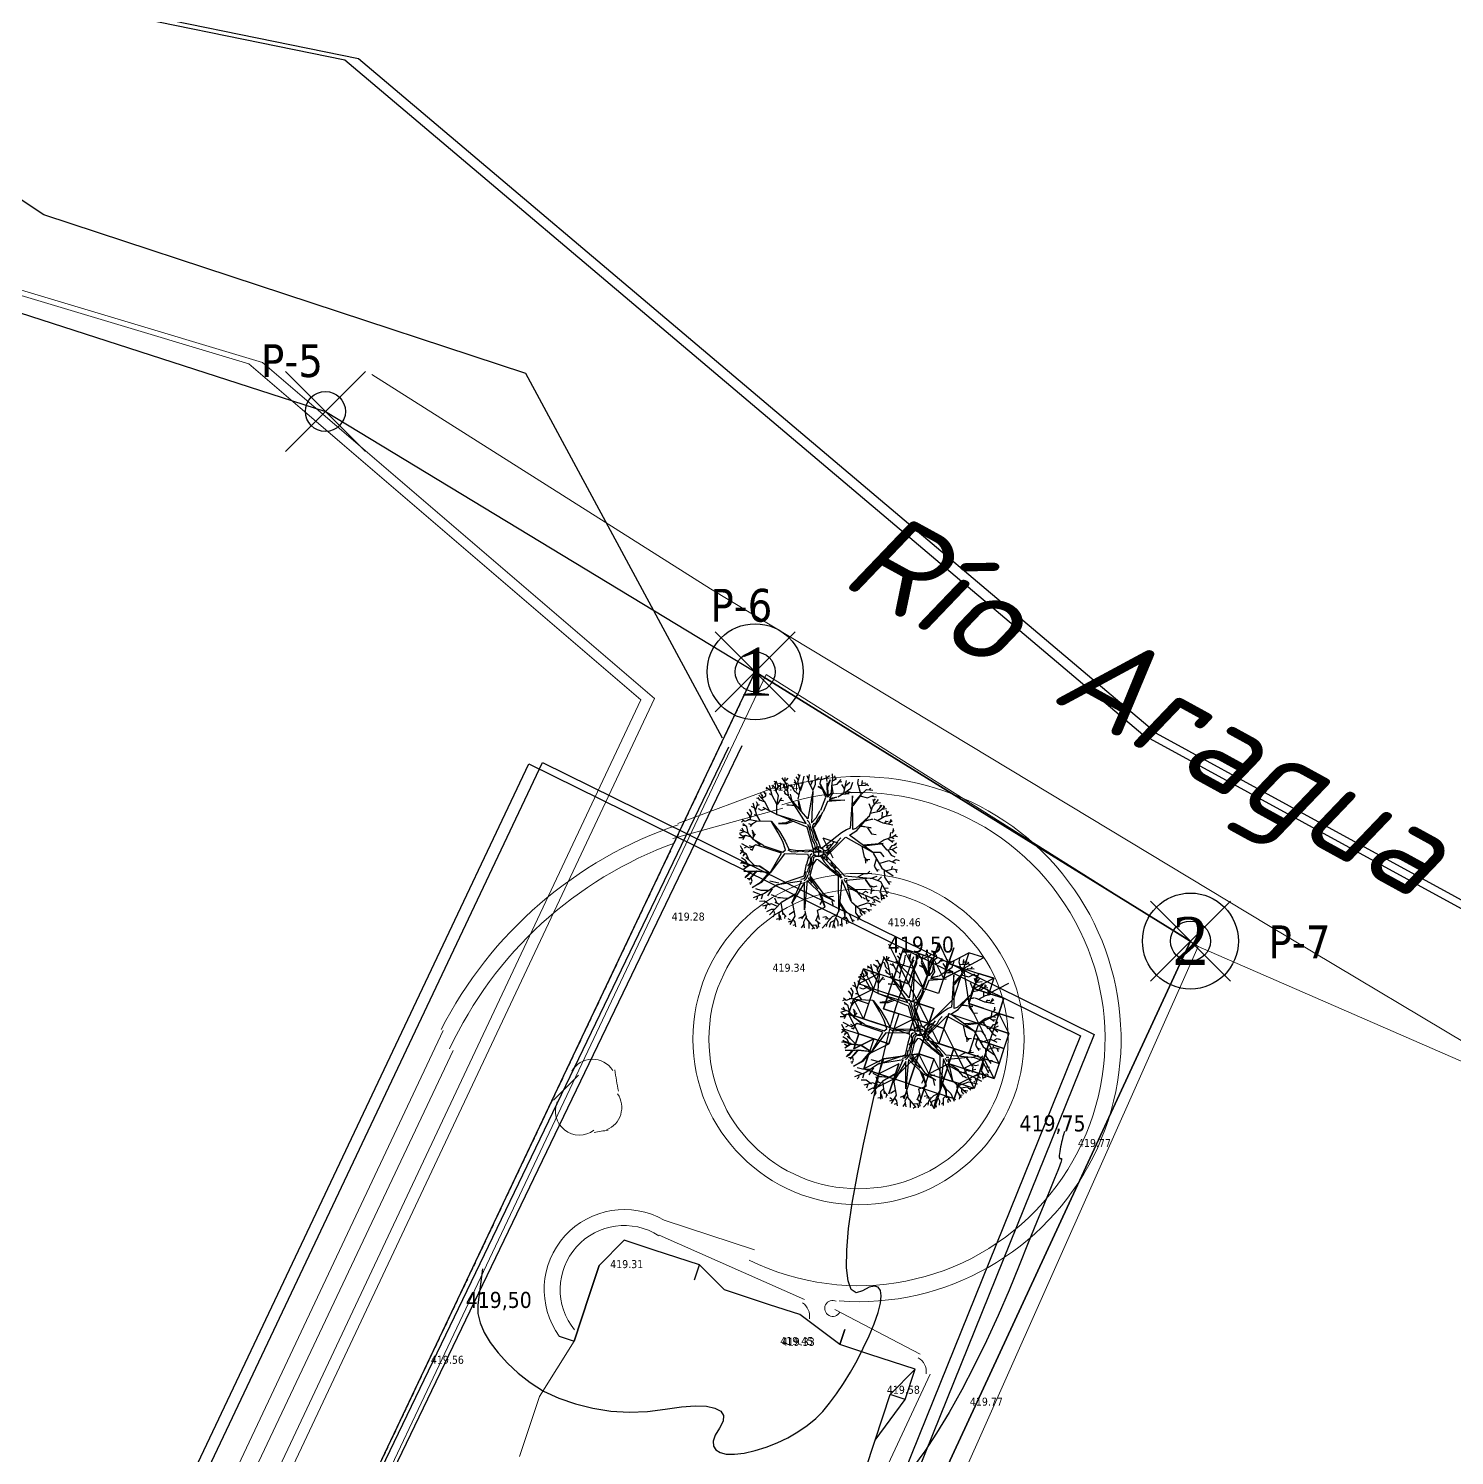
# Model space of a CAD drawing. Header units: metres. Extents: x 2 to 659295185, y -28 to 1124222152.
# Drawn here: x 654622.8 to 654801, y 1123739.4 to 1123917.7 of the extents above; entities that cross this region are included whole.
import ezdxf
from ezdxf.enums import TextEntityAlignment as Align

# ---------------------------------------------------------------- set-up
doc = ezdxf.new("R2010")
doc.units = ezdxf.units.M
doc.header["$MEASUREMENT"] = 0
doc.header["$PDMODE"] = 35
doc.header["$PDSIZE"] = 5
doc.linetypes.add('HIDDEN', pattern=[0.375, 0.25, -0.125])
doc.layers.get('0').update_dxf_attribs({"linetype": 'CONTINUOUS'})
for name, color, linetype in [('000PAREDES', 2, 'CONTINUOUS'), ('Acotado', 7, 'CONTINUOUS'), ('Arboles', 3, 'CONTINUOUS'), ('Cota', 3, 'CONTINUOUS'), ('CURVAS', 2, 'CONTINUOUS'), ('CVL_CURV_D', 7, 'CONTINUOUS'), ('CVL_CURV_G', 42, 'CONTINUOUS'), ('Estructura', 1, 'CONTINUOUS'), ('FORMATO', 7, 'CONTINUOUS'), ('LAGO', 5, 'CONTINUOUS'), ('MANZANA', 30, 'CONTINUOUS'), ('PARCELA SL', 1, 'CONTINUOUS'), ('PARED', 7, 'CONTINUOUS'), ('PUERTA', 3, 'CONTINUOUS')]:
    doc.layers.add(name, color=color, linetype=linetype)
doc.layers.add('acera', color=32, linetype='CONTINUOUS', lineweight=20)
doc.styles.get("Standard").update_dxf_attribs({"font": 'tahoma.ttf'})
doc.styles.add('VERT_CUADRO', font='ROMANTIC')
doc.styles.add('WMF-ARIAL0', font='arial.ttf')

# ---------------------------------------------------------------- blocks, each defined once
blk = doc.blocks.new('VERT_CUADRO')
blk.add_circle((0, 0), 1)
at = {"style": 'VERT_CUADRO'}
blk.add_attdef('PT', text='', height=1, dxfattribs=at).set_placement((0, 0), align=Align.MIDDLE_CENTER)
blk = doc.blocks.new('A$C469D301D')
for p, q in [((1.089, 2.418), (1.073, 2.459)), ((0.472, 2.19), (0.454, 2.246)), ((0.529, 2.215), (0.505, 2.254)), ((0.531, 2.191), (0.533, 2.235)), ((0.569, 2.297), (0.539, 2.291)), ((0.618, 2.253), (0.548, 2.319)), ((0.627, 2.18), (0.604, 2.342)), ((0.699, 2.283), (0.644, 2.335)), ((0.723, 2.371), (0.688, 2.393)), ((0.723, 2.167), (0.691, 2.248)), ((0.701, 2.233), (0.696, 2.313)), ((0.704, 2.255), (0.754, 2.336)), ((0.741, 2.314), (0.717, 2.394)), ((0.735, 2.294), (0.806, 2.35)), ((0.871, 2.329), (0.817, 2.438)), ((0.83, 2.269), (0.82, 2.342)), ((0.877, 2.215), (0.83, 2.269)), ((0.857, 2.363), (0.866, 2.436)), ((0.885, 2.134), (0.871, 2.329)), ((0.872, 2.385), (0.907, 2.417)), ((0.951, 2.277), (0.904, 2.309)), ((0.979, 2.208), (0.945, 2.313)), ((1.06, 2.293), (0.996, 2.337)), ((1.024, 2.327), (1.006, 2.38)), ((1.063, 2.376), (1.036, 2.423)), ((1.05, 2.343), (1.105, 2.45)), ((1.072, 2.21), (1.05, 2.343)), ((1.075, 2.229), (1.122, 2.297)), ((1.122, 2.297), (1.16, 2.416)), ((1.222, 2.361), (1.211, 2.418)), ((1.217, 2.33), (1.246, 2.432)), ((1.272, 2.173), (1.217, 2.33)), ((1.246, 2.272), (1.284, 2.327)), ((1.262, 2.305), (1.257, 2.334)), ((1.273, 2.188), (1.321, 2.271)), ((1.321, 2.271), (1.332, 2.411)), ((1.331, 2.333), (1.391, 2.37)), ((1.358, 2.23), (1.419, 2.182)), ((1.416, 2.196), (1.358, 2.23)), ((1.394, 2.274), (1.435, 2.378)), ((1.395, 2.267), (1.483, 2.047)), ((1.455, 2.051), (1.395, 2.267)), ((1.421, 2.331), (1.486, 2.343)), ((1.483, 2.047), (1.505, 2.271)), ((1.505, 2.271), (1.494, 2.051)), ((1.507, 2.291), (1.504, 2.387)), ((1.556, 2.307), (1.507, 2.209)), ((1.512, 2.24), (1.556, 2.307)), ((1.514, 2.352), (1.554, 2.378)), ((1.57, 2.21), (1.603, 2.331)), ((1.575, 2.222), (1.659, 2.23)), ((1.603, 2.331), (1.606, 2.398)), ((1.603, 2.294), (1.658, 2.319)), ((1.64, 2.312), (1.639, 2.36)), ((1.659, 2.23), (1.726, 2.291)), ((1.688, 2.254), (1.736, 2.259)), ((1.743, 2.078), (1.809, 2.265)), ((1.783, 2.186), (1.856, 2.233)), ((1.978, 2.201), (1.997, 2.261)), ((2.038, 2.159), (2.056, 2.233)), ((0.276, 1.952), (0.25, 2.017)), ((0.331, 2.02), (0.284, 2.052)), ((0.349, 1.908), (0.316, 2.099)), ((0.34, 1.983), (0.39, 2.088)), ((0.384, 2.08), (0.373, 2.114)), ((0.377, 2.055), (0.413, 2.066)), ((0.421, 2.154), (0.382, 2.171)), ((0.427, 2.136), (0.404, 2.18)), ((0.501, 2.097), (0.422, 2.212)), ((0.495, 2.101), (0.427, 2.136)), ((0.464, 2.155), (0.478, 2.21)), ((0.555, 1.947), (0.464, 2.011)), ((0.474, 2.166), (0.531, 2.191)), ((0.557, 1.949), (0.501, 2.097)), ((0.624, 2.185), (0.588, 2.211)), ((0.684, 2.04), (0.627, 2.18)), ((0.66, 1.875), (0.684, 2.04)), ((0.688, 2.043), (0.723, 2.167)), ((0.692, 2.034), (0.774, 2.126)), ((0.753, 2.094), (0.793, 2.084)), ((0.879, 2.144), (0.822, 2.19)), ((0.844, 2.175), (0.823, 2.227)), ((1.133, 1.748), (0.885, 2.126)), ((1.1, 1.678), (0.886, 2.125)), ((0.925, 2.06), (0.916, 2.166)), ((1.045, 2.131), (0.979, 2.208)), ((1.023, 2.071), (1.072, 2.21)), ((1.023, 2.049), (1.043, 1.881)), ((1.026, 1.915), (1.023, 2.049)), ((1.264, 2.167), (1.133, 1.748)), ((1.267, 2.169), (1.181, 1.68)), ((1.35, 1.86), (1.455, 2.051)), ((1.494, 2.051), (1.552, 2.107)), ((1.623, 2.027), (1.503, 2.003)), ((1.574, 2.1), (1.512, 2.027)), ((1.512, 2.027), (1.623, 2.027)), ((1.552, 2.107), (1.572, 2.206)), ((1.572, 2.206), (1.574, 2.1)), ((1.641, 2.03), (1.743, 2.078)), ((1.825, 2.06), (1.695, 2.058)), ((1.724, 2.064), (1.825, 2.06)), ((1.766, 2.135), (1.729, 2.213)), ((1.757, 2.085), (1.859, 2.137)), ((1.869, 2.016), (1.77, 1.521)), ((1.794, 2.103), (1.864, 2.071)), ((1.808, 1.493), (1.869, 2.016)), ((2.007, 2.019), (1.856, 1.861)), ((1.859, 2.137), (1.902, 2.227)), ((1.865, 1.892), (2.007, 2.019)), ((2.005, 2.033), (1.978, 2.201)), ((1.988, 2.164), (2.089, 2.158)), ((2.016, 2.025), (2.1, 2.087)), ((2.053, 2.196), (2.102, 2.193)), ((2.089, 2.158), (2.127, 2.18)), ((2.1, 2.087), (2.199, 2.066)), ((2.105, 2.166), (2.141, 2.144)), ((2.148, 2.077), (2.173, 2.101)), ((0.135, 1.847), (0.095, 1.832)), ((0.152, 1.833), (0.111, 1.871)), ((0.172, 1.745), (0.115, 1.803)), ((0.221, 1.849), (0.152, 1.833)), ((0.34, 1.816), (0.2, 1.859)), ((0.239, 1.921), (0.207, 1.975)), ((0.246, 1.769), (0.211, 1.787)), ((0.229, 1.742), (0.271, 1.788)), ((0.248, 1.844), (0.239, 1.921)), ((0.249, 1.88), (0.276, 1.952)), ((0.271, 1.788), (0.339, 1.82)), ((0.351, 1.909), (0.307, 1.917)), ((0.565, 1.781), (0.34, 1.816)), ((0.393, 1.813), (0.349, 1.908)), ((0.433, 1.972), (0.389, 2.002)), ((0.49, 1.987), (0.433, 1.972)), ((0.659, 1.877), (0.557, 1.949)), ((0.66, 1.877), (1.1, 1.678)), ((1.108, 1.622), (0.66, 1.877)), ((0.834, 2.006), (0.945, 1.989)), ((0.947, 1.979), (0.834, 2.006)), ((1.266, 1.747), (1.343, 1.856)), ((1.309, 1.706), (1.382, 1.828)), ((1.471, 1.979), (1.387, 1.829)), ((1.744, 1.964), (1.471, 1.979)), ((1.503, 2.003), (1.744, 1.964)), ((1.986, 2), (2.1, 1.957)), ((2.091, 1.66), (2.162, 1.808)), ((2.1, 1.957), (2.199, 1.988)), ((2.14, 1.764), (2.115, 1.86)), ((2.162, 1.976), (2.244, 1.955)), ((2.162, 1.808), (2.265, 1.91)), ((2.198, 1.839), (2.185, 1.92)), ((2.196, 1.902), (2.223, 1.927)), ((2.216, 1.857), (2.294, 1.859)), ((2.223, 1.731), (2.312, 1.814)), ((2.26, 1.728), (2.354, 1.787)), ((2.276, 1.785), (2.291, 1.824)), ((2.336, 1.777), (2.338, 1.806)), ((0.079, 1.585), (0.026, 1.592)), ((0.134, 1.676), (0.041, 1.656)), ((0.084, 1.61), (0.051, 1.643)), ((0.181, 1.648), (0.063, 1.71)), ((0.14, 1.616), (0.079, 1.585)), ((0.109, 1.598), (0.083, 1.553)), ((0.14, 1.616), (0.084, 1.61)), ((0.112, 1.684), (0.098, 1.733)), ((0.149, 1.767), (0.115, 1.776)), ((0.226, 1.575), (0.14, 1.616)), ((0.18, 1.653), (0.172, 1.745)), ((0.244, 1.544), (0.181, 1.648)), ((0.244, 1.544), (0.269, 1.642)), ((0.269, 1.642), (0.247, 1.683)), ((0.264, 1.607), (0.249, 1.645)), ((0.261, 1.585), (0.295, 1.62)), ((0.567, 1.78), (0.669, 1.607)), ((0.648, 1.591), (0.567, 1.78)), ((0.699, 1.446), (0.648, 1.591)), ((0.669, 1.734), (0.799, 1.717)), ((0.785, 1.733), (0.669, 1.734)), ((0.669, 1.607), (0.739, 1.447)), ((0.87, 1.756), (0.785, 1.733)), ((0.799, 1.717), (0.902, 1.743)), ((1.16, 1.26), (1.108, 1.622)), ((1.139, 1.603), (1.121, 1.663)), ((1.141, 1.7), (1.122, 1.729)), ((1.146, 1.531), (1.139, 1.603)), ((1.159, 1.657), (1.141, 1.7)), ((1.16, 1.614), (1.159, 1.657)), ((1.168, 1.572), (1.16, 1.614)), ((1.184, 1.522), (1.168, 1.572)), ((1.181, 1.68), (1.266, 1.747)), ((1.191, 1.61), (1.204, 1.645)), ((1.197, 1.561), (1.191, 1.61)), ((1.211, 1.504), (1.197, 1.561)), ((1.199, 1.61), (1.23, 1.623)), ((1.282, 1.259), (1.199, 1.61)), ((1.204, 1.645), (1.221, 1.662)), ((1.221, 1.662), (1.243, 1.672)), ((1.23, 1.623), (1.309, 1.706)), ((1.23, 1.65), (1.254, 1.664)), ((1.254, 1.664), (1.27, 1.701)), ((1.27, 1.701), (1.295, 1.732)), ((1.295, 1.732), (1.323, 1.76)), ((1.323, 1.76), (1.342, 1.78)), ((2.083, 1.665), (1.856, 1.502)), ((1.868, 1.469), (2.083, 1.665)), ((2.138, 1.617), (2.016, 1.602)), ((2.029, 1.614), (2.138, 1.617)), ((2.111, 1.715), (2.26, 1.728)), ((2.156, 1.616), (2.29, 1.538)), ((2.21, 1.587), (2.321, 1.634)), ((2.291, 1.624), (2.304, 1.702)), ((2.304, 1.751), (2.375, 1.754)), ((2.318, 1.531), (2.347, 1.563)), ((2.321, 1.634), (2.439, 1.644)), ((2.353, 1.633), (2.401, 1.708)), ((2.372, 1.666), (2.368, 1.724)), ((2.403, 1.539), (2.427, 1.578)), ((0.054, 1.366), (0.014, 1.342)), ((0.113, 1.323), (0.027, 1.391)), ((0.053, 1.42), (0.035, 1.466)), ((0.07, 1.359), (0.054, 1.418)), ((0.178, 1.411), (0.059, 1.495)), ((0.095, 1.423), (0.133, 1.442)), ((0.211, 1.427), (0.176, 1.449)), ((0.276, 1.452), (0.178, 1.411)), ((0.212, 1.384), (0.178, 1.385)), ((0.241, 1.433), (0.203, 1.366)), ((0.246, 1.544), (0.385, 1.436)), ((0.345, 1.437), (0.246, 1.544)), ((0.656, 1.27), (0.275, 1.452)), ((0.275, 1.452), (0.345, 1.437)), ((0.385, 1.436), (0.397, 1.417)), ((0.397, 1.417), (0.681, 1.284)), ((0.727, 1.314), (0.699, 1.446)), ((0.739, 1.447), (0.781, 1.318)), ((1.154, 1.47), (1.146, 1.531)), ((1.168, 1.396), (1.154, 1.47)), ((1.186, 1.353), (1.168, 1.396)), ((1.187, 1.473), (1.184, 1.522)), ((1.198, 1.289), (1.186, 1.353)), ((1.193, 1.421), (1.187, 1.473)), ((1.21, 1.384), (1.193, 1.421)), ((1.206, 1.393), (1.206, 1.393)), ((1.226, 1.331), (1.21, 1.384)), ((1.222, 1.446), (1.211, 1.504)), ((1.232, 1.388), (1.222, 1.446)), ((1.629, 1.463), (1.282, 1.257)), ((1.348, 1.133), (1.681, 1.391)), ((1.466, 1.309), (1.497, 1.338)), ((1.521, 1.299), (1.556, 1.346)), ((1.556, 1.346), (1.607, 1.392)), ((1.713, 1.503), (1.629, 1.463)), ((1.686, 1.388), (2.072, 1.104)), ((1.77, 1.521), (1.713, 1.503)), ((1.747, 1.414), (1.868, 1.469)), ((2.072, 1.104), (1.747, 1.414)), ((1.856, 1.502), (1.808, 1.493)), ((2.1, 1.485), (1.938, 1.523)), ((1.953, 1.532), (2.1, 1.485)), ((2.04, 1.493), (2.093, 1.389)), ((2.093, 1.389), (2.162, 1.372)), ((2.29, 1.538), (2.441, 1.49)), ((2.33, 1.548), (2.376, 1.552)), ((2.374, 1.299), (2.392, 1.374)), ((2.375, 1.517), (2.439, 1.554)), ((2.411, 1.362), (2.448, 1.401)), ((2.429, 1.385), (2.441, 1.431)), ((0, 1.195), (0.046, 1.203)), ((0.038, 1.192), (0, 1.195)), ((0.045, 1.2), (0.02, 1.217)), ((0.087, 1.227), (0.029, 1.276)), ((0.035, 1.094), (0.115, 1.153)), ((0.13, 1.143), (0.035, 1.094)), ((0.115, 1.153), (0.038, 1.192)), ((0.071, 1.126), (0.038, 1.157)), ((0.046, 1.203), (0.126, 1.161)), ((0.051, 1.299), (0.079, 1.322)), ((0.108, 1.325), (0.059, 1.323)), ((0.113, 1.164), (0.087, 1.227)), ((0.135, 1.231), (0.095, 1.273)), ((0.138, 1.232), (0.113, 1.323)), ((0.125, 1.166), (0.14, 1.151)), ((0.291, 1.107), (0.13, 1.143)), ((0.209, 1.14), (0.138, 1.232)), ((0.14, 1.151), (0.295, 1.114)), ((0.444, 0.987), (0.656, 1.27)), ((0.701, 1.254), (0.444, 0.987)), ((0.681, 1.284), (0.727, 1.314)), ((1.059, 1.199), (0.701, 1.254)), ((0.816, 1.271), (0.767, 1.302)), ((0.781, 1.318), (0.878, 1.287)), ((0.858, 1.259), (0.816, 1.271)), ((0.904, 1.261), (0.858, 1.259)), ((0.883, 1.284), (1.16, 1.258)), ((0.934, 1.263), (0.904, 1.261)), ((0.982, 1.255), (0.934, 1.263)), ((1.038, 1.236), (0.982, 1.255)), ((1.029, 1.051), (1.075, 1.159)), ((1.075, 1.236), (1.038, 1.236)), ((1.075, 1.159), (1.061, 1.201)), ((1.107, 1.242), (1.075, 1.236)), ((1.093, 1.153), (1.103, 1.192)), ((1.099, 1.105), (1.093, 1.153)), ((1.103, 1.192), (1.131, 1.203)), ((1.146, 1.226), (1.107, 1.242)), ((1.107, 1.096), (1.111, 1.13)), ((1.111, 1.13), (1.138, 1.165)), ((1.137, 1.098), (1.152, 1.141)), ((1.138, 1.165), (1.181, 1.183)), ((1.19, 1.208), (1.146, 1.226)), ((1.152, 1.141), (1.202, 1.16)), ((1.199, 1.229), (1.198, 1.289)), ((1.27, 1.206), (1.199, 1.229)), ((1.202, 1.16), (1.235, 1.16)), ((1.22, 1.296), (1.226, 1.331)), ((1.22, 1.26), (1.22, 1.296)), ((1.248, 1.232), (1.22, 1.26)), ((1.245, 1.162), (1.278, 1.108)), ((1.279, 1.225), (1.248, 1.232)), ((1.286, 1.156), (1.293, 1.171)), ((1.309, 1.104), (1.286, 1.156)), ((1.293, 1.171), (1.332, 1.155)), ((1.298, 1.195), (1.333, 1.168)), ((1.325, 1.104), (1.313, 1.135)), ((1.317, 1.235), (1.351, 1.215)), ((1.323, 1.206), (1.369, 1.188)), ((1.332, 1.155), (1.348, 1.108)), ((1.333, 1.168), (1.365, 1.174)), ((1.348, 1.132), (1.587, 0.792)), ((1.351, 1.215), (1.38, 1.237)), ((1.365, 1.174), (1.403, 1.201)), ((1.366, 1.257), (1.399, 1.293)), ((1.369, 1.188), (1.397, 1.22)), ((1.38, 1.237), (1.425, 1.265)), ((1.399, 1.293), (1.443, 1.311)), ((1.403, 1.201), (1.434, 1.23)), ((1.425, 1.265), (1.466, 1.309)), ((1.434, 1.23), (1.469, 1.26)), ((1.469, 1.26), (1.521, 1.299)), ((1.917, 1.218), (1.93, 1.044)), ((2.25, 1.217), (1.938, 1.233)), ((1.953, 1.218), (2.25, 1.217)), ((2.168, 1.222), (2.268, 1.275)), ((2.231, 1.212), (2.291, 1.115)), ((2.268, 1.275), (2.41, 1.301)), ((2.291, 1.115), (2.392, 1.112)), ((2.335, 1.285), (2.403, 1.219)), ((2.346, 1.12), (2.386, 1.167)), ((2.386, 1.167), (2.453, 1.177)), ((2.39, 1.241), (2.428, 1.243)), ((2.392, 1.112), (2.463, 1.137)), ((2.395, 1.293), (2.43, 1.275)), ((2.41, 1.301), (2.471, 1.332)), ((2.413, 1.17), (2.461, 1.2)), ((2.447, 1.313), (2.487, 1.298)), ((0.036, 1.063), (0.149, 1.052)), ((0.143, 1.044), (0.036, 1.063)), ((0.046, 0.959), (0.077, 0.99)), ((0.081, 0.981), (0.046, 0.959)), ((0.075, 0.945), (0.123, 0.942)), ((0.077, 0.99), (0.143, 1.044)), ((0.149, 1.037), (0.081, 0.981)), ((0.096, 0.914), (0.23, 1.038)), ((0.238, 1.034), (0.096, 0.914)), ((0.114, 0.844), (0.146, 0.894)), ((0.146, 0.894), (0.139, 0.945)), ((0.149, 1.052), (0.239, 1.044)), ((0.23, 1.038), (0.149, 1.037)), ((0.439, 0.988), (0.238, 1.034)), ((0.239, 1.044), (0.417, 1.001)), ((0.286, 0.863), (0.426, 0.993)), ((0.44, 0.986), (0.288, 0.854)), ((0.426, 0.993), (0.291, 1.107)), ((0.295, 1.114), (0.439, 0.988)), ((0.962, 0.872), (1.025, 1.048)), ((0.983, 0.854), (1.001, 0.901)), ((1.001, 0.901), (1.005, 0.935)), ((1.027, 0.922), (1.038, 0.971)), ((1.038, 0.971), (1.069, 1.016)), ((1.04, 1.014), (1.076, 1.051)), ((1.041, 0.882), (1.043, 0.905)), ((1.043, 0.905), (1.06, 0.941)), ((1.121, 1.033), (1.054, 0.863)), ((1.054, 0.926), (1.054, 0.926)), ((1.06, 0.941), (1.072, 0.984)), ((1.069, 1.016), (1.1, 1.048)), ((1.072, 0.984), (1.088, 1.023)), ((1.076, 1.051), (1.099, 1.105)), ((1.088, 1.023), (1.117, 1.045)), ((1.1, 1.048), (1.107, 1.096)), ((1.117, 1.045), (1.137, 1.098)), ((1.183, 1.103), (1.121, 1.033)), ((1.213, 1.091), (1.183, 1.103)), ((1.497, 0.794), (1.218, 1.089)), ((1.278, 1.108), (1.302, 1.05)), ((1.302, 1.05), (1.343, 0.991)), ((1.338, 1.07), (1.309, 1.104)), ((1.369, 1.029), (1.338, 1.07)), ((1.342, 0.969), (1.342, 0.969)), ((1.343, 0.991), (1.384, 0.932)), ((1.348, 1.108), (1.355, 1.069)), ((1.396, 0.912), (1.367, 0.916)), ((1.404, 0.982), (1.369, 1.029)), ((1.384, 0.932), (1.427, 0.897)), ((1.432, 0.974), (1.403, 1.025)), ((1.444, 0.93), (1.404, 0.982)), ((1.427, 0.897), (1.462, 0.867)), ((1.472, 0.922), (1.432, 0.974)), ((1.471, 0.889), (1.444, 0.93)), ((1.483, 0.955), (1.483, 0.955)), ((1.93, 1.044), (1.976, 0.975)), ((1.944, 1.027), (1.939, 0.949)), ((1.962, 1.008), (2.016, 0.996)), ((2.111, 0.991), (2.067, 0.882)), ((2.071, 1.106), (2.187, 1.089)), ((2.079, 1.09), (2.183, 0.839)), ((2.168, 0.918), (2.309, 0.944)), ((2.187, 1.089), (2.236, 1.007)), ((2.309, 1.111), (2.355, 1.022)), ((2.309, 0.944), (2.404, 0.887)), ((2.354, 0.918), (2.417, 0.944)), ((2.355, 1.022), (2.407, 0.988)), ((2.374, 1.113), (2.441, 1.043)), ((2.417, 0.944), (2.465, 0.922)), ((0.101, 0.871), (0.133, 0.872)), ((0.313, 0.677), (0.127, 0.633)), ((0.134, 0.797), (0.286, 0.863)), ((0.288, 0.854), (0.134, 0.797)), ((0.256, 0.662), (0.144, 0.727)), ((0.268, 0.733), (0.189, 0.765)), ((0.379, 0.715), (0.268, 0.733)), ((0.525, 0.785), (0.313, 0.677)), ((0.44, 0.735), (0.355, 0.637)), ((0.555, 0.808), (0.421, 0.86)), ((0.532, 0.786), (0.962, 0.872)), ((0.914, 0.798), (0.532, 0.786)), ((0.721, 0.476), (0.914, 0.798)), ((0.953, 0.769), (0.721, 0.476)), ((1, 0.796), (0.901, 0.344)), ((0.901, 0.344), (0.953, 0.769)), ((0.905, 0.826), (0.957, 0.833)), ((0.954, 0.796), (0.989, 0.822)), ((0.957, 0.833), (0.983, 0.854)), ((0.989, 0.822), (1.016, 0.857)), ((1.203, 0.537), (1, 0.796)), ((1.016, 0.857), (1.03, 0.886)), ((1.031, 0.793), (1.033, 0.834)), ((1.033, 0.834), (1.058, 0.828)), ((1.054, 0.778), (1.045, 0.809)), ((1.054, 0.863), (1.222, 0.561)), ((1.065, 0.737), (1.054, 0.778)), ((1.058, 0.828), (1.073, 0.781)), ((1.073, 0.781), (1.091, 0.738)), ((1.091, 0.738), (1.115, 0.696)), ((1.115, 0.696), (1.134, 0.67)), ((1.134, 0.67), (1.156, 0.638)), ((1.428, 0.254), (1.497, 0.794)), ((1.542, 0.737), (1.428, 0.254)), ((1.462, 0.867), (1.507, 0.802)), ((1.505, 0.849), (1.471, 0.889)), ((1.53, 0.803), (1.505, 0.849)), ((1.507, 0.802), (1.527, 0.766)), ((1.548, 0.764), (1.53, 0.803)), ((1.642, 0.382), (1.542, 0.737)), ((1.596, 0.683), (1.576, 0.736)), ((1.586, 0.757), (1.627, 0.748)), ((1.587, 0.792), (1.982, 0.704)), ((1.982, 0.704), (1.608, 0.718)), ((1.608, 0.718), (1.642, 0.382)), ((1.794, 0.75), (1.887, 0.787)), ((1.887, 0.787), (2.02, 0.781)), ((1.901, 0.702), (1.977, 0.564)), ((1.977, 0.564), (1.908, 0.697)), ((1.943, 0.781), (1.992, 0.815)), ((1.988, 0.701), (2.095, 0.721)), ((2.009, 0.702), (2.136, 0.635)), ((2.067, 0.882), (2.107, 0.795)), ((2.091, 0.831), (2.138, 0.817)), ((2.099, 0.655), (2.161, 0.703)), ((2.183, 0.839), (2.341, 0.696)), ((2.213, 0.804), (2.207, 0.692)), ((2.207, 0.692), (2.267, 0.568)), ((2.249, 0.794), (2.355, 0.807)), ((2.334, 0.807), (2.351, 0.847)), ((2.355, 0.807), (2.424, 0.779)), ((2.391, 0.794), (2.404, 0.742)), ((0.168, 0.598), (0.194, 0.62)), ((0.194, 0.62), (0.2, 0.638)), ((0.301, 0.558), (0.222, 0.565)), ((0.254, 0.601), (0.285, 0.667)), ((0.401, 0.504), (0.258, 0.486)), ((0.297, 0.437), (0.325, 0.498)), ((0.379, 0.487), (0.301, 0.558)), ((0.556, 0.507), (0.351, 0.335)), ((0.488, 0.451), (0.401, 0.504)), ((0.5, 0.595), (0.422, 0.645)), ((0.517, 0.482), (0.459, 0.519)), ((0.488, 0.498), (0.463, 0.588)), ((0.506, 0.588), (0.666, 0.562)), ((0.641, 0.557), (0.506, 0.588)), ((0.558, 0.309), (0.556, 0.507)), ((0.559, 0.512), (0.802, 0.617)), ((0.784, 0.597), (0.559, 0.512)), ((0.726, 0.47), (0.738, 0.265)), ((1.195, 0.454), (1.152, 0.396)), ((1.224, 0.353), (1.163, 0.585)), ((1.191, 0.552), (1.224, 0.353)), ((1.385, 0.421), (1.203, 0.537)), ((1.222, 0.561), (1.385, 0.421)), ((1.285, 0.499), (1.377, 0.502)), ((1.753, 0.529), (1.618, 0.649)), ((1.621, 0.614), (1.748, 0.521)), ((1.748, 0.521), (1.82, 0.418)), ((1.82, 0.418), (1.753, 0.529)), ((1.779, 0.506), (1.937, 0.415)), ((1.833, 0.481), (1.883, 0.515)), ((1.878, 0.447), (1.888, 0.378)), ((1.883, 0.515), (1.92, 0.49)), ((1.982, 0.559), (1.962, 0.464)), ((1.964, 0.594), (2.024, 0.566)), ((1.974, 0.506), (2.025, 0.509)), ((2.024, 0.566), (2.076, 0.571)), ((2.153, 0.58), (2.106, 0.473)), ((2.106, 0.473), (2.161, 0.359)), ((2.136, 0.635), (2.215, 0.43)), ((2.179, 0.531), (2.24, 0.515)), ((2.209, 0.462), (2.24, 0.461)), ((2.298, 0.604), (2.238, 0.616)), ((0.383, 0.419), (0.31, 0.392)), ((0.44, 0.412), (0.383, 0.419)), ((0.4, 0.301), (0.431, 0.342)), ((0.431, 0.342), (0.429, 0.38)), ((0.447, 0.258), (0.481, 0.261)), ((0.499, 0.346), (0.486, 0.236)), ((0.556, 0.386), (0.499, 0.346)), ((0.514, 0.292), (0.499, 0.324)), ((0.52, 0.238), (0.514, 0.292)), ((0.56, 0.344), (0.602, 0.279)), ((0.578, 0.248), (0.592, 0.29)), ((0.662, 0.212), (0.632, 0.237)), ((0.738, 0.265), (0.644, 0.145)), ((0.741, 0.343), (0.654, 0.301)), ((0.734, 0.174), (0.707, 0.225)), ((0.855, 0.24), (0.793, 0.224)), ((0.902, 0.287), (0.835, 0.21)), ((0.919, 0.243), (0.861, 0.159)), ((0.907, 0.331), (0.913, 0.203)), ((1.104, 0.239), (1.047, 0.147)), ((1.219, 0.342), (1.097, 0.312)), ((1.097, 0.312), (1.107, 0.165)), ((1.344, 0.432), (1.35, 0.341)), ((1.426, 0.256), (1.353, 0.137)), ((1.458, 0.372), (1.508, 0.25)), ((1.529, 0.254), (1.462, 0.404)), ((1.508, 0.25), (1.514, 0.124)), ((1.514, 0.124), (1.529, 0.254)), ((1.537, 0.249), (1.588, 0.184)), ((1.644, 0.374), (1.832, 0.162)), ((1.697, 0.303), (1.688, 0.199)), ((1.723, 0.294), (1.89, 0.329)), ((1.76, 0.248), (1.855, 0.251)), ((1.763, 0.192), (1.766, 0.235)), ((1.83, 0.423), (1.863, 0.394)), ((1.855, 0.251), (1.904, 0.193)), ((1.869, 0.233), (1.939, 0.214)), ((1.888, 0.378), (1.93, 0.361)), ((1.89, 0.329), (2.019, 0.278)), ((1.896, 0.372), (1.904, 0.345)), ((1.931, 0.315), (1.94, 0.267)), ((1.937, 0.415), (2.087, 0.312)), ((1.968, 0.403), (2.033, 0.415)), ((1.974, 0.312), (1.986, 0.325)), ((2.012, 0.316), (1.997, 0.359)), ((2.033, 0.415), (2.08, 0.368)), ((2.12, 0.341), (2.119, 0.439)), ((2.121, 0.372), (2.146, 0.363)), ((2.144, 0.413), (2.187, 0.418)), ((2.187, 0.418), (2.21, 0.385)), ((0.678, 0.198), (0.623, 0.188)), ((0.728, 0.134), (0.687, 0.127)), ((0.735, 0.097), (0.734, 0.174)), ((0.821, 0.074), (0.86, 0.12)), ((0.861, 0.159), (0.862, 0.065)), ((0.913, 0.203), (1.018, 0.034)), ((0.942, 0.14), (0.929, 0.047)), ((0.976, 0.03), (1.002, 0.048)), ((0.981, 0.095), (1.041, 0.094)), ((1.041, 0.094), (1.065, 0.038)), ((1.058, 0.071), (1.054, 0.027)), ((1.058, 0.163), (1.115, 0.103)), ((1.082, 0.131), (1.084, 0.05)), ((1.207, 0.085), (1.137, 0.026)), ((1.219, 0.193), (1.17, 0.188)), ((1.279, 0.155), (1.204, 0.158)), ((1.228, 0.106), (1.207, 0.046)), ((1.241, 0.169), (1.219, 0.193)), ((1.316, 0.183), (1.228, 0.106)), ((1.253, 0.03), (1.285, 0.103)), ((1.285, 0.103), (1.342, 0.121)), ((1.353, 0.137), (1.299, 0.01)), ((1.403, 0.206), (1.316, 0.183)), ((1.334, 0.048), (1.318, 0.06)), ((1.339, 0), (1.334, 0.048)), ((1.374, 0.155), (1.396, 0.092)), ((1.396, 0.092), (1.387, 0.027)), ((1.421, 0.036), (1.452, 0.06)), ((1.458, 0.121), (1.447, 0.013)), ((1.514, 0.163), (1.458, 0.121)), ((1.551, 0.096), (1.522, 0.08)), ((1.522, 0.08), (1.529, 0.046)), ((1.527, 0.148), (1.569, 0.057)), ((1.588, 0.184), (1.626, 0.057)), ((1.614, 0.101), (1.649, 0.082)), ((1.688, 0.199), (1.741, 0.1)), ((1.707, 0.153), (1.763, 0.135)), ((1.71, 0.08), (1.73, 0.126)), ((1.79, 0.144), (1.763, 0.192)), ((1.795, 0.209), (1.855, 0.191))]:
    blk.add_line(p, q)
blk = doc.blocks.new('A$C1CDC482B')
at = {"layer": 'PUERTA', "linetype": 'Continuous'}
blk.add_blockref('A$C469D301D', (0, 0, 197.89), dxfattribs=at)
blk = doc.blocks.new('A$C14EB38C1')
at = {"rotation": 1}
blk.add_blockref('A$C1CDC482B', (0.021, -0.023, 593.671), dxfattribs=at)
blk = doc.blocks.new('arbol')
at = {"layer": 'Arboles'}
blk.add_circle((654790.78, 1123791.67), 0.64, dxfattribs=at)
at = {"xscale": 8.000000000032065, "yscale": 8.000000000032065, "zscale": 8.000000000032065, "rotation": 6.294289769575494}
blk.add_blockref('A$C14EB38C1', (654782.03, 1123780.92, -6332.49), dxfattribs=at)
blk = doc.blocks.new('arbol2')
at = {"layer": 'Arboles'}
for p, q in [((654790.78, 1123792.31), (654790.78, 1123791.03)), ((654790.14, 1123791.67), (654791.42, 1123791.67))]:
    blk.add_line(p, q, dxfattribs=at)
blk.add_blockref('arbol', (0, 0), dxfattribs=at)

msp = doc.modelspace()

# ---------------------------------------------------------------- linework, layer by layer
at = {"lineweight": 30}
for points in [[(654623.2977, 1123646.8224), (654713.6038, 1123837.3245)], [(654623.2977, 1123646.8224), (654713.6038, 1123837.3245)], [(654623.2977, 1123646.8224), (654713.6038, 1123837.3245)], [(654713.6038, 1123837.3245), (654768.0244, 1123803.6642), (654671.2977, 1123594.8224)], [(654713.6038, 1123837.3245), (654768.0244, 1123803.6642), (654671.2977, 1123594.8224)], [(654713.6038, 1123837.3245), (654768.0244, 1123803.6642), (654671.2977, 1123594.8224)]]:
    msp.add_lwpolyline(points, dxfattribs=at)
at = {"flags": 128}
for points in [[(654723.3617, 1123814.0389), (654722.0999, 1123816.5382)], [(654723.9804, 1123815.9194), (654722.0999, 1123816.5382)], [(654724.1954, 1123753.2317), (654724.8141, 1123755.1122)]]:
    msp.add_lwpolyline(points, dxfattribs=at)
for points in [[(654724.8141, 1123755.1122), (654724.1954, 1123753.2317)], [(654724.8141, 1123755.1122), (654724.1954, 1123753.2317), (654724.8141, 1123755.1122)]]:
    msp.add_lwpolyline(points, close=True, dxfattribs=at)
at = {"layer": '000PAREDES', "flags": 128}
for points in [[(654624.677, 1123894.4423), (654568.2173, 1123931.8703)], [(654684.9385, 1123874.6148), (654624.677, 1123894.4423)], [(654709.5309, 1123829.01), (654684.9385, 1123874.6148)], [(654768.0244, 1123803.6642), (654713.6038, 1123837.3245)], [(654671.2977, 1123594.8224), (654768.0244, 1123803.6642)]]:
    msp.add_lwpolyline(points, dxfattribs=at)
at = {"layer": 'acera', "flags": 128}
for points in [[(654703.938, 1123818.3457), (654715.8154, 1123822.7741)], [(654703.3192, 1123816.4652), (654717.0772, 1123820.2748)], [(654674.5865, 1123792.479), (654598.7497, 1123631.6642)], [(654675.8482, 1123789.9798), (654600.6302, 1123631.0455)], [(654688.393, 1123783.7682), (654691.511, 1123786.9105)], [(654713.5068, 1123765.0848), (654702.2238, 1123768.7972)], [(654719.7914, 1123758.8489), (654701.6051, 1123766.9167)], [(654723.5524, 1123757.6114), (654734.2166, 1123752.0185)], [(654657.7573, 1123582.9775), (654735.4784, 1123749.5193)]]:
    msp.add_lwpolyline(points, dxfattribs=at)
at = {"layer": 'acera'}
for points in [[(654690.9857, 1123753.6434), (654686.6302, 1123746.7401)], [(654690.9857, 1123753.6434), (654686.6302, 1123746.7401)], [(654684.1553, 1123739.2181), (654686.6302, 1123746.7401)]]:
    msp.add_lwpolyline(points, dxfattribs=at)
for radius in [20.7062, 18.7062]:
    msp.add_circle((654726.5295, 1123791.4109), radius, dxfattribs=at)
for centre, radius, start, end in [((654726.5295, 1123791.4109), 32.82, 265.7742, 108.860985), ((654726.5295, 1123791.4109), 30.82, 243.679869, 108.132631), ((654720.6599, 1123768.9522), 52, 108.703302, 152.949422), ((654720.6599, 1123768.9522), 50, 110.050415, 154.861954), ((654693.2778, 1123785.8943), 3, 32.415956, 150.096418), ((654726.5295, 1123791.4109), 30.7062, 187.175724, 192.20946), ((654693.9236, 1123782.8692), 3, 291.659964, 34.087866), ((654718.4062, 1123756.7982), 2, 350.381124, 55.961925), ((654723.2969, 1123757.7458), 1, 63.405538, 332.255865), ((654733.0005, 1123749.8435), 2, 352.546132, 60.788355)]:
    msp.add_arc(centre, radius, start, end, dxfattribs=at)
for centre, major_axis, start_param, end_param in [((654691.6289, 1123782.4159), (2.7125, -1.2815), 3.18708583, 5.79687889), ((654697.2281, 1123760.1078), (18.0835, -8.5433), 2.1118902, 2.20121424), ((654697.2281, 1123760.1078), (9.0417, -4.2717), 1.49037329, 4.20674338), ((654697.2281, 1123760.1078), (7.2334, -3.4173), 1.44082624, 4.26683393)]:
    msp.add_ellipse(centre, major_axis=major_axis, ratio=1, start_param=start_param, end_param=end_param, dxfattribs=at)
at = {"layer": 'Acotado'}
for p, q in [((654600.2577, 1123889.1124), (654659.8777, 1123869.8624)), ((654659.8777, 1123869.8624), (654713.6038, 1123837.3245)), ((654713.6038, 1123837.3245), (654768.0244, 1123803.6642))]:
    msp.add_line(p, q, dxfattribs=at)
for p in [(654659.8777, 1123869.8624), (654713.6077, 1123837.3224), (654768.0277, 1123803.6624)]:
    msp.add_point(p, dxfattribs=at)
at = {"layer": 'Arboles', "flags": 128}
for points in [[(654730.2612, 1123803.3378), (654731.5229, 1123800.8386), (654732.1416, 1123802.7191), (654733.4034, 1123800.2198), (654731.5229, 1123800.8386), (654730.9042, 1123798.9581), (654729.0237, 1123799.5768), (654728.405, 1123797.6963), (654730.2855, 1123797.0776), (654730.9042, 1123798.9581), (654731.5229, 1123800.8386), (654729.6424, 1123801.4573), (654729.0237, 1123799.5768)], [(654732.1416, 1123802.7191), (654734.0221, 1123802.1003), (654733.4034, 1123800.2198)], [(654736.5495, 1123803.4476), (654737.7831, 1123800.8629)], [(654739.6636, 1123800.2442), (654742.191, 1123801.5914), (654740.3105, 1123802.2101), (654739.6636, 1123800.2442), (654737.7831, 1123800.8629), (654738.43, 1123802.8289), (654737.7831, 1123800.8629), (654739.6636, 1123800.2442), (654741.5441, 1123799.6254), (654743.4246, 1123799.0067), (654742.8059, 1123797.1262), (654745.3051, 1123798.388)], [(654731.5229, 1123800.8386), (654729.6424, 1123801.4573)], [(654737.1887, 1123792.7222), (654735.3082, 1123793.3409), (654735.927, 1123795.2214), (654734.0465, 1123795.8401), (654731.5229, 1123800.8386), (654734.6652, 1123797.7206), (654733.4034, 1123800.2198), (654734.6652, 1123797.7206), (654735.2839, 1123799.6011)], [(654735.9026, 1123801.4816), (654734.0221, 1123802.1003), (654735.2839, 1123799.6011), (654735.9026, 1123801.4816), (654737.1644, 1123798.9824), (654736.5457, 1123797.1019), (654734.6652, 1123797.7206), (654734.0465, 1123795.8401)], [(654727.1432, 1123800.1955), (654728.405, 1123797.6963), (654730.2855, 1123797.0776)], [(654735.3082, 1123793.3409), (654738.4262, 1123796.4832), (654739.6636, 1123800.2442), (654740.3067, 1123795.8644)], [(654743.4246, 1123799.0067), (654742.8059, 1123797.1262)], [(654728.405, 1123797.6963), (654727.7862, 1123795.8158), (654725.9057, 1123796.4345), (654728.405, 1123797.6963), (654726.5245, 1123798.315)], [(654727.7862, 1123795.8158), (654727.1675, 1123793.9353), (654725.9057, 1123796.4345), (654725.287, 1123794.554)], [(654737.8075, 1123794.6027), (654741.5685, 1123793.3652), (654740.3067, 1123795.8644), (654742.1872, 1123795.2457), (654744.0677, 1123794.627), (654745.3295, 1123792.1277), (654743.449, 1123792.7465)], [(654724.6683, 1123792.6735), (654726.5488, 1123792.0548), (654725.287, 1123794.554)], [(654728.4293, 1123791.4361), (654727.8105, 1123789.5556), (654730.3098, 1123790.8173), (654730.9285, 1123792.6978), (654729.048, 1123793.3166), (654727.1675, 1123793.9353), (654730.9285, 1123792.6978), (654730.3098, 1123790.8173)], [(654730.9285, 1123792.6978), (654733.4277, 1123793.9596)], [(654733.4277, 1123793.9596), (654734.6895, 1123791.4604), (654738.4505, 1123790.2229)], [(654744.0677, 1123794.627), (654743.449, 1123792.7465), (654742.8302, 1123790.866), (654740.9497, 1123791.4847), (654740.331, 1123789.6042)], [(654745.9482, 1123794.0082), (654744.0677, 1123794.627), (654743.449, 1123792.7465), (654745.3295, 1123792.1277), (654744.7107, 1123790.2472), (654744.092, 1123788.3667), (654742.8302, 1123790.866)], [(654735.3082, 1123793.3409), (654734.6895, 1123791.4604)], [(654737.1887, 1123792.7222), (654735.3082, 1123793.3409)], [(654735.3325, 1123787.0807), (654737.8318, 1123788.3424), (654739.7123, 1123787.7237), (654738.4505, 1123790.2229), (654737.1887, 1123792.7222), (654736.57, 1123790.8417)], [(654740.9497, 1123791.4847), (654741.5685, 1123793.3652)], [(654732.8333, 1123785.8189), (654734.7138, 1123785.2002), (654735.3325, 1123787.0807), (654734.0708, 1123789.5799), (654729.691, 1123788.9368), (654734.0708, 1123789.5799), (654734.6895, 1123791.4604)], [(654742.2115, 1123788.9855), (654744.092, 1123788.3667), (654743.4733, 1123786.4862), (654742.2115, 1123788.9855), (654742.8302, 1123790.866), (654742.2115, 1123788.9855), (654741.5928, 1123787.105), (654739.7123, 1123787.7237), (654741.5928, 1123787.105), (654743.4733, 1123786.4862)], [(654729.0723, 1123787.0563), (654729.691, 1123788.9368), (654727.1918, 1123787.6751)], [(654728.4536, 1123785.1759), (654730.9528, 1123786.4376), (654729.0723, 1123787.0563), (654730.9528, 1123786.4376), (654729.0723, 1123787.0563), (654729.691, 1123788.9368)], [(654731.5715, 1123788.3181), (654729.0723, 1123787.0563), (654730.9528, 1123786.4376)], [(654730.3341, 1123784.5571), (654730.9528, 1123786.4376), (654729.0723, 1123787.0563)], [(654732.2146, 1123783.9384), (654732.8333, 1123785.8189), (654730.9528, 1123786.4376)], [(654739.7123, 1123787.7237), (654740.974, 1123785.2245), (654739.0935, 1123785.8432), (654741.5928, 1123787.105), (654740.974, 1123785.2245), (654739.0935, 1123785.8432), (654738.4748, 1123783.9627), (654739.0935, 1123785.8432), (654738.4748, 1123783.9627), (654736.5943, 1123784.5814)], [(654738.4748, 1123783.9627), (654736.5943, 1123784.5814)]]:
    msp.add_lwpolyline(points, dxfattribs=at)
for points in [[(654736.5495, 1123803.4476), (654735.9026, 1123801.4816), (654736.5495, 1123803.4476)], [(654734.0221, 1123802.1003), (654735.9026, 1123801.4816)], [(654735.2839, 1123799.6011), (654735.9026, 1123801.4816), (654735.2839, 1123799.6011)], [(654737.1644, 1123798.9824), (654737.7831, 1123800.8629), (654737.1644, 1123798.9824), (654737.7831, 1123800.8629), (654737.1644, 1123798.9824)], [(654740.3105, 1123802.2101), (654739.6636, 1123800.2442), (654737.7831, 1123800.8629)], [(654729.0237, 1123799.5768), (654726.5245, 1123798.315), (654727.1432, 1123800.1955)], [(654727.1432, 1123800.1955), (654729.0237, 1123799.5768), (654727.1432, 1123800.1955)], [(654732.7847, 1123798.3393), (654730.9042, 1123798.9581), (654732.7847, 1123798.3393)], [(654732.7847, 1123798.3393), (654733.4034, 1123800.2198), (654732.7847, 1123798.3393)], [(654737.1644, 1123798.9824), (654739.6636, 1123800.2442), (654737.1644, 1123798.9824)], [(654739.0449, 1123798.3637), (654739.6636, 1123800.2442), (654739.0449, 1123798.3637)], [(654741.5441, 1123799.6254), (654740.9254, 1123797.7449), (654743.4246, 1123799.0067)], [(654734.0465, 1123795.8401), (654734.6652, 1123797.7206)], [(654742.1872, 1123795.2457), (654740.3067, 1123795.8644), (654740.9254, 1123797.7449), (654740.3067, 1123795.8644), (654742.1872, 1123795.2457)], [(654740.9254, 1123797.7449), (654742.8059, 1123797.1262), (654740.9254, 1123797.7449)], [(654742.8059, 1123797.1262), (654744.6864, 1123796.5075)], [(654729.6667, 1123795.1971), (654730.2855, 1123797.0776), (654729.6667, 1123795.1971)], [(654734.0465, 1123795.8401), (654730.2855, 1123797.0776), (654734.0465, 1123795.8401)], [(654732.166, 1123796.4588), (654730.2855, 1123797.0776)], [(654735.3082, 1123793.3409), (654733.4277, 1123793.9596), (654734.0465, 1123795.8401), (654735.927, 1123795.2214)], [(654734.0465, 1123795.8401), (654735.3082, 1123793.3409), (654734.0465, 1123795.8401)], [(654744.6864, 1123796.5075), (654744.0677, 1123794.627), (654744.6864, 1123796.5075)], [(654727.1675, 1123793.9353), (654725.287, 1123794.554)], [(654731.5472, 1123794.5783), (654729.6667, 1123795.1971), (654731.5472, 1123794.5783)], [(654733.4277, 1123793.9596), (654731.5472, 1123794.5783), (654730.9285, 1123792.6978), (654732.809, 1123792.0791)], [(654733.4277, 1123793.9596), (654735.3082, 1123793.3409), (654733.4277, 1123793.9596)], [(654737.1887, 1123792.7222), (654737.8075, 1123794.6027), (654737.1887, 1123792.7222), (654737.8075, 1123794.6027)], [(654741.5685, 1123793.3652), (654744.0677, 1123794.627), (654741.5685, 1123793.3652)], [(654745.9482, 1123794.0082), (654744.0677, 1123794.627), (654745.9482, 1123794.0082)], [(654726.5488, 1123792.0548), (654725.93, 1123790.1743), (654726.5488, 1123792.0548), (654728.4293, 1123791.4361), (654726.5488, 1123792.0548)], [(654734.6895, 1123791.4604), (654735.3082, 1123793.3409)], [(654735.3082, 1123793.3409), (654737.1887, 1123792.7222), (654735.3082, 1123793.3409)], [(654736.57, 1123790.8417), (654735.3082, 1123793.3409), (654737.1887, 1123792.7222)], [(654737.1887, 1123792.7222), (654735.3082, 1123793.3409), (654737.1887, 1123792.7222)], [(654741.5685, 1123793.3652), (654743.449, 1123792.7465), (654742.8302, 1123790.866)], [(654728.4293, 1123791.4361), (654725.93, 1123790.1743), (654728.4293, 1123791.4361), (654725.93, 1123790.1743), (654728.4293, 1123791.4361)], [(654728.4293, 1123791.4361), (654730.3098, 1123790.8173), (654728.4293, 1123791.4361)], [(654734.6895, 1123791.4604), (654734.0708, 1123789.5799), (654734.6895, 1123791.4604), (654734.0708, 1123789.5799), (654735.9513, 1123788.9612), (654734.0708, 1123789.5799)], [(654736.57, 1123790.8417), (654738.4505, 1123790.2229)], [(654738.4505, 1123790.2229), (654737.213, 1123786.4619), (654738.4505, 1123790.2229)], [(654738.4505, 1123790.2229), (654742.2115, 1123788.9855), (654738.4505, 1123790.2229)], [(654738.4505, 1123790.2229), (654739.7123, 1123787.7237)], [(654742.8302, 1123790.866), (654744.7107, 1123790.2472)], [(654727.8105, 1123789.5556), (654727.1918, 1123787.6751), (654727.8105, 1123789.5556)], [(654734.0708, 1123789.5799), (654730.9528, 1123786.4376), (654734.0708, 1123789.5799), (654732.8333, 1123785.8189), (654734.0708, 1123789.5799)], [(654731.5715, 1123788.3181), (654730.9528, 1123786.4376), (654731.5715, 1123788.3181)], [(654735.9513, 1123788.9612), (654735.3325, 1123787.0807), (654737.213, 1123786.4619)], [(654739.7123, 1123787.7237), (654741.5928, 1123787.105), (654742.2115, 1123788.9855), (654739.7123, 1123787.7237)], [(654740.331, 1123789.6042), (654742.2115, 1123788.9855), (654740.331, 1123789.6042)], [(654729.0723, 1123787.0563), (654727.1918, 1123787.6751)], [(654729.0723, 1123787.0563), (654728.4536, 1123785.1759), (654729.0723, 1123787.0563)], [(654730.9528, 1123786.4376), (654730.3341, 1123784.5571)], [(654736.5943, 1123784.5814), (654737.213, 1123786.4619), (654736.5943, 1123784.5814)], [(654737.213, 1123786.4619), (654739.0935, 1123785.8432), (654737.213, 1123786.4619)], [(654743.4733, 1123786.4862), (654741.5928, 1123787.105), (654743.4733, 1123786.4862)], [(654734.0951, 1123783.3197), (654734.7138, 1123785.2002), (654736.5943, 1123784.5814), (654735.9756, 1123782.7009), (654734.7138, 1123785.2002)], [(654734.0951, 1123783.3197), (654734.7138, 1123785.2002), (654734.0951, 1123783.3197)], [(654738.4748, 1123783.9627), (654739.0935, 1123785.8432), (654738.4748, 1123783.9627)]]:
    msp.add_lwpolyline(points, close=True, dxfattribs=at)
at = {"layer": 'CURVAS', "lineweight": 0}
for points in [[(654625, 1123647), (654715, 1123837)], [(654625, 1123647), (654715, 1123837)], [(654715, 1123837), (654769, 1123803), (654676, 1123594)], [(654715, 1123837), (654769, 1123803), (654847, 1123769), (654749, 1123524)]]:
    msp.add_lwpolyline(points, dxfattribs=at)
at = {"layer": 'CVL_CURV_D', "color": 7, "linetype": 'Continuous', "elevation": 419.75}
msp.add_lwpolyline([(654752.2987, 1123779.8521), (654752.1547, 1123779.4479), (654752.1189, 1123779.3359), (654752.0758, 1123779.182), (654752.0266, 1123778.9909), (654751.9724, 1123778.7677), (654751.9145, 1123778.5171), (654751.8539, 1123778.2439), (654751.7917, 1123777.9531), (654751.7293, 1123777.6494), (654751.6758, 1123777.3574), (654751.6397, 1123777.1004), (654751.621, 1123776.8816), (654751.6195, 1123776.7042), (654751.635, 1123776.5713), (654751.6673, 1123776.4861), (654751.7165, 1123776.4519), (654751.7822, 1123776.4717), (654751.8446, 1123776.4958), (654751.8839, 1123776.474), (654751.9005, 1123776.4087), (654751.8947, 1123776.3026), (654751.867, 1123776.1582), (654751.8176, 1123775.9781), (654751.7468, 1123775.7648), (654751.6551, 1123775.521), (654751.4472, 1123775.0045), (654751.0393, 1123773.9993), (654750.4484, 1123772.5472), (654749.6914, 1123770.6899), (654748.7854, 1123768.4692), (654747.7474, 1123765.9266), (654746.5943, 1123763.104), (654745.3433, 1123760.0431), (654743.9865, 1123756.8584), (654742.5262, 1123753.6763), (654740.9946, 1123750.5563), (654739.4239, 1123747.558), (654737.8464, 1123744.7408), (654736.2942, 1123742.1642), (654734.7995, 1123739.8877), (654733.3946, 1123737.9707)], dxfattribs=at)
at = {"layer": 'CVL_CURV_G', "color": 42, "linetype": 'Continuous', "elevation": 419.5}
msp.add_lwpolyline([(654679.5185, 1123762.711), (654678.9341, 1123758.1793), (654678.9435, 1123757.12), (654679.2183, 1123755.9648), (654679.7411, 1123754.7398), (654680.4942, 1123753.4711), (654681.46, 1123752.1849), (654682.6211, 1123750.9073), (654683.9597, 1123749.6645), (654685.4583, 1123748.4825), (654687.1517, 1123747.4199), (654689.0559, 1123746.5236), (654691.1255, 1123745.8027), (654693.3148, 1123745.2662), (654695.5784, 1123744.923), (654697.8706, 1123744.7821), (654700.1459, 1123744.8526), (654702.3588, 1123745.1435), (654704.3818, 1123745.4528), (654706.1056, 1123745.5768), (654707.512, 1123745.5218), (654708.5825, 1123745.2942), (654709.299, 1123744.9004), (654709.6432, 1123744.3467), (654709.5968, 1123743.6394), (654709.1415, 1123742.785), (654708.6172, 1123741.9163), (654708.3701, 1123741.1675), (654708.3921, 1123740.5469), (654708.6746, 1123740.0631), (654709.2094, 1123739.7244), (654709.9882, 1123739.5393), (654711.0024, 1123739.5161), (654712.2438, 1123739.6633), (654713.6115, 1123739.9669), (654714.9926, 1123740.3982), (654716.3605, 1123740.9429), (654717.6887, 1123741.5871), (654718.9507, 1123742.3168), (654720.1201, 1123743.1178), (654721.1703, 1123743.9761), (654722.0749, 1123744.8777), (654722.9153, 1123745.8869), (654723.7789, 1123747.0581), (654724.6486, 1123748.3615), (654725.5071, 1123749.7678), (654726.3371, 1123751.2473), (654727.1214, 1123752.7706), (654727.8426, 1123754.3082), (654728.4835, 1123755.8305), (654728.9769, 1123757.2245), (654729.27, 1123758.3898), (654729.3666, 1123759.3151), (654729.2705, 1123759.9893), (654728.9857, 1123760.4014), (654728.5161, 1123760.5402), (654727.8655, 1123760.3946), (654727.038, 1123759.9534), (654726.2252, 1123759.7082), (654725.6178, 1123760.1315), (654725.2174, 1123761.1842), (654725.0259, 1123762.8269), (654725.045, 1123765.0204), (654725.2764, 1123767.7255), (654725.7219, 1123770.9029), (654726.3834, 1123774.5135), (654727.1558, 1123778.2681), (654727.9238, 1123781.864), (654728.6731, 1123785.2412), (654729.3896, 1123788.3398), (654730.0591, 1123791.0999), (654730.6674, 1123793.4615), (654731.2004, 1123795.3648), (654731.6438, 1123796.7496), (654733.4241, 1123801.7474)], dxfattribs=at)
at = {"layer": 'Estructura', "linetype": 'HIDDEN', "ltscale": 2, "flags": 128}
msp.add_lwpolyline([(654713.6038, 1123837.3245), (654623.2977, 1123646.8224)], dxfattribs=at)
at = {"layer": 'Estructura', "flags": 128}
for points in [[(654706.0091, 1123761.2995), (654706.6279, 1123763.18)], [(654706.0091, 1123761.2995), (654706.6279, 1123763.18)], [(654724.1954, 1123753.2317), (654724.8141, 1123755.1122)]]:
    msp.add_lwpolyline(points, dxfattribs=at)
at = {"layer": 'Estructura'}
msp.add_lwpolyline([(654732.3604, 1123746.377), (654730.4799, 1123746.9958)], dxfattribs=at)
at = {"layer": 'LAGO', "lineweight": 15}
msp.add_lwpolyline([(654665.6951, 1123874.4834), (654708.0053, 1123847.691), (654777.7868, 1123805.6181), (654808.088, 1123787.5158), (654839.6603, 1123782.4277), (654863.0849, 1123782.4277), (654891.4378, 1123777.2769)], dxfattribs=at)
msp.add_lwpolyline([(654665.6951, 1123874.4834), (654708.0053, 1123847.691), (654777.7868, 1123805.6181), (654808.088, 1123787.5158), (654839.6603, 1123782.4277), (654863.0849, 1123782.4277), (654891.4378, 1123777.2769)], dxfattribs=at)
at = {"layer": 'MANZANA'}
for points in [[(655069.5758, 1123749.388), (655024.3222, 1123754.4162), (654976.3612, 1123788.453), (654965.5313, 1123788.453), (654909.0611, 1123783.0381), (654828.6104, 1123793.0944), (654762.0838, 1123829.4519), (654662.294, 1123913.7705), (654590.3525, 1123928.4682), (654517.6374, 1123943.9395), (654454.9787, 1124019.7488), (654435.6395, 1124045.2765), (654306.4542, 1124109.4823)], [(655071.278, 1123749.5657), (655026.0245, 1123754.5938), (654978.0635, 1123788.6307), (654967.2336, 1123788.6307), (654910.7634, 1123783.2157), (654830.3127, 1123793.2721), (654763.7861, 1123829.6296), (654663.9963, 1123913.9481), (654592.0548, 1123928.6459), (654519.3397, 1123944.1172), (654456.6809, 1124019.9265), (654437.3418, 1124045.4541), (654308.1565, 1124109.66)], [(654710.255, 1123827.9048), (654589.5789, 1123577.2699)], [(654711.9573, 1123828.0825), (654591.2812, 1123577.4475)]]:
    msp.add_lwpolyline(points, dxfattribs=at)
at = {"layer": 'MANZANA', "lineweight": -3}
for points in [[(654685.2977, 1123825.8224), (654754.2977, 1123791.8224), (654674.2977, 1123593.8224), (654878.2977, 1123382.8224), (654759.2977, 1123163.8224), (654521.2977, 1123229.8224), (654590.2977, 1123413.8224), (654507.2977, 1123449.8224), (654685.2977, 1123825.8224)], [(654687, 1123826), (654756, 1123792), (654676, 1123594), (654880, 1123383), (654761, 1123164), (654523, 1123230), (654592, 1123414), (654509, 1123450), (654687, 1123826)]]:
    msp.add_lwpolyline(points, dxfattribs=at)
at = {"layer": 'PARCELA SL', "lineweight": 0}
for points in [[(654555, 1123915), (654592, 1123894), (654652, 1123876), (654701, 1123834), (654521, 1123452), (654602, 1123416), (654526, 1123234), (654351, 1123278), (654555, 1123915)], [(654553.2977, 1123914.8224), (654590.2977, 1123893.8224), (654650.2977, 1123875.8224), (654699.2977, 1123833.8224), (654519.2977, 1123451.8224), (654600.2977, 1123415.8224), (654524.2977, 1123233.8224), (654349.2977, 1123277.8224), (654553.2977, 1123914.8224)]]:
    msp.add_lwpolyline(points, dxfattribs=at)
at = {"layer": 'PARED', "flags": 128}
for points in [[(654694.1074, 1123763.1313), (654697.2254, 1123766.2736)], [(654697.2254, 1123766.2736), (654694.1074, 1123763.1313)], [(654700.9864, 1123765.0362), (654697.2254, 1123766.2736)], [(654700.9864, 1123765.0362), (654697.2254, 1123766.2736)], [(654706.6279, 1123763.18), (654700.9864, 1123765.0362)], [(654706.6279, 1123763.18), (654700.9864, 1123765.0362)], [(654692.87, 1123759.3703), (654694.1074, 1123763.1313)], [(654694.1074, 1123763.1313), (654692.87, 1123759.3703)], [(654709.7701, 1123760.062), (654706.6279, 1123763.18)], [(654709.7701, 1123760.062), (654706.6279, 1123763.18)], [(654715.4116, 1123758.2058), (654709.7701, 1123760.062)], [(654715.4116, 1123758.2058), (654709.7701, 1123760.062)], [(654690.9857, 1123753.6434), (654692.87, 1123759.3703)], [(654692.87, 1123759.3703), (654690.9857, 1123753.6434)], [(654719.1726, 1123756.9684), (654715.4116, 1123758.2058)], [(654719.1726, 1123756.9684), (654715.4116, 1123758.2058)], [(654724.1954, 1123753.2317), (654719.1726, 1123756.9684)], [(654724.1954, 1123753.2317), (654719.1726, 1123756.9684)], [(654689.1052, 1123754.2621), (654690.9857, 1123753.6434)], [(654727.9564, 1123751.9942), (654724.1954, 1123753.2317)], [(654727.9564, 1123751.9942), (654724.1954, 1123753.2317)], [(654733.5979, 1123750.138), (654727.9564, 1123751.9942)], [(654733.5979, 1123750.138), (654727.9564, 1123751.9942)], [(654730.4799, 1123746.9958), (654733.5979, 1123750.138)], [(654732.3604, 1123746.377), (654733.5979, 1123750.138)], [(654728.5956, 1123741.2688), (654730.4799, 1123746.9958)], [(654728.5956, 1123741.2688), (654732.3604, 1123746.377)], [(654727.3582, 1123737.5078), (654728.5956, 1123741.2688)], [(654727.3582, 1123737.5078), (654728.5956, 1123741.2688)]]:
    msp.add_lwpolyline(points, dxfattribs=at)

# ---------------------------------------------------------------- block references
at = {"color": 2, "xscale": 6, "yscale": 6, "zscale": 6}
for p, values in [((654713.6038, 1123837.3245), {'PT': '1'}), ((654768.0244, 1123803.6642), {'PT': '2'})]:
    msp.add_blockref('VERT_CUADRO', p, dxfattribs=at).add_auto_attribs(values)
at = {"layer": 'Arboles'}
for p in [(-69.2458, 23.1547), (-56.5678, 0.7927)]:
    msp.add_blockref('arbol2', p, dxfattribs=at)

# ---------------------------------------------------------------- texts
at = {"layer": 'Acotado', "color": 41, "true_color": 0xf4ee51, "char_height": 4.10407, "attachment_point": 1}
for s, insert in [('P-5', (654651.8208, 1123878.2714)), ('P-6', (654708.0053, 1123847.691)), ('P-7', (654777.7868, 1123805.6181))]:
    msp.add_mtext_dynamic_manual_height_columns(s, width=27.218809, gutter_width=25, heights=[0], dxfattribs=dict(at, insert=insert))
at = {"layer": 'Cota'}
for s, height, p in [('419.47', 1, (654715.6377, 1123822.4584)), ('419.28', 1, (654703.1677, 1123806.2244)), ('419.46', 1, (654730.1777, 1123805.5134)), ('419,50', 2, (654730.1974, 1123802.2283)), ('419.34', 1, (654715.7777, 1123799.8344)), ('419,75', 2, (654746.6547, 1123779.8764)), ('419.77', 1, (654753.9597, 1123777.9254)), ('419.31', 1, (654695.4787, 1123762.7844)), ('419,50', 2, (654677.417, 1123757.8104)), ('419.45', 1, (654716.7377, 1123753.1754)), ('419.33', 1, (654716.9307, 1123753.0734)), ('419.56', 1, (654673.0587, 1123750.8254)), ('419.58', 1, (654730.0697, 1123747.0784)), ('419.77', 1, (654740.4467, 1123745.5964))]:
    msp.add_text(s, height=height, dxfattribs=at).set_placement(p)
at = {"layer": 'FORMATO', "insert": (654765.5691, 1123838.663), "char_height": 11.496038, "width": 130.60989, "attachment_point": 2, "rotation": 331.250927, "style": 'WMF-ARIAL0'}
msp.add_mtext('{\\Fitalic.shx|c0;Río Aragua}', dxfattribs=at)

doc.saveas('drawing.dxf')
